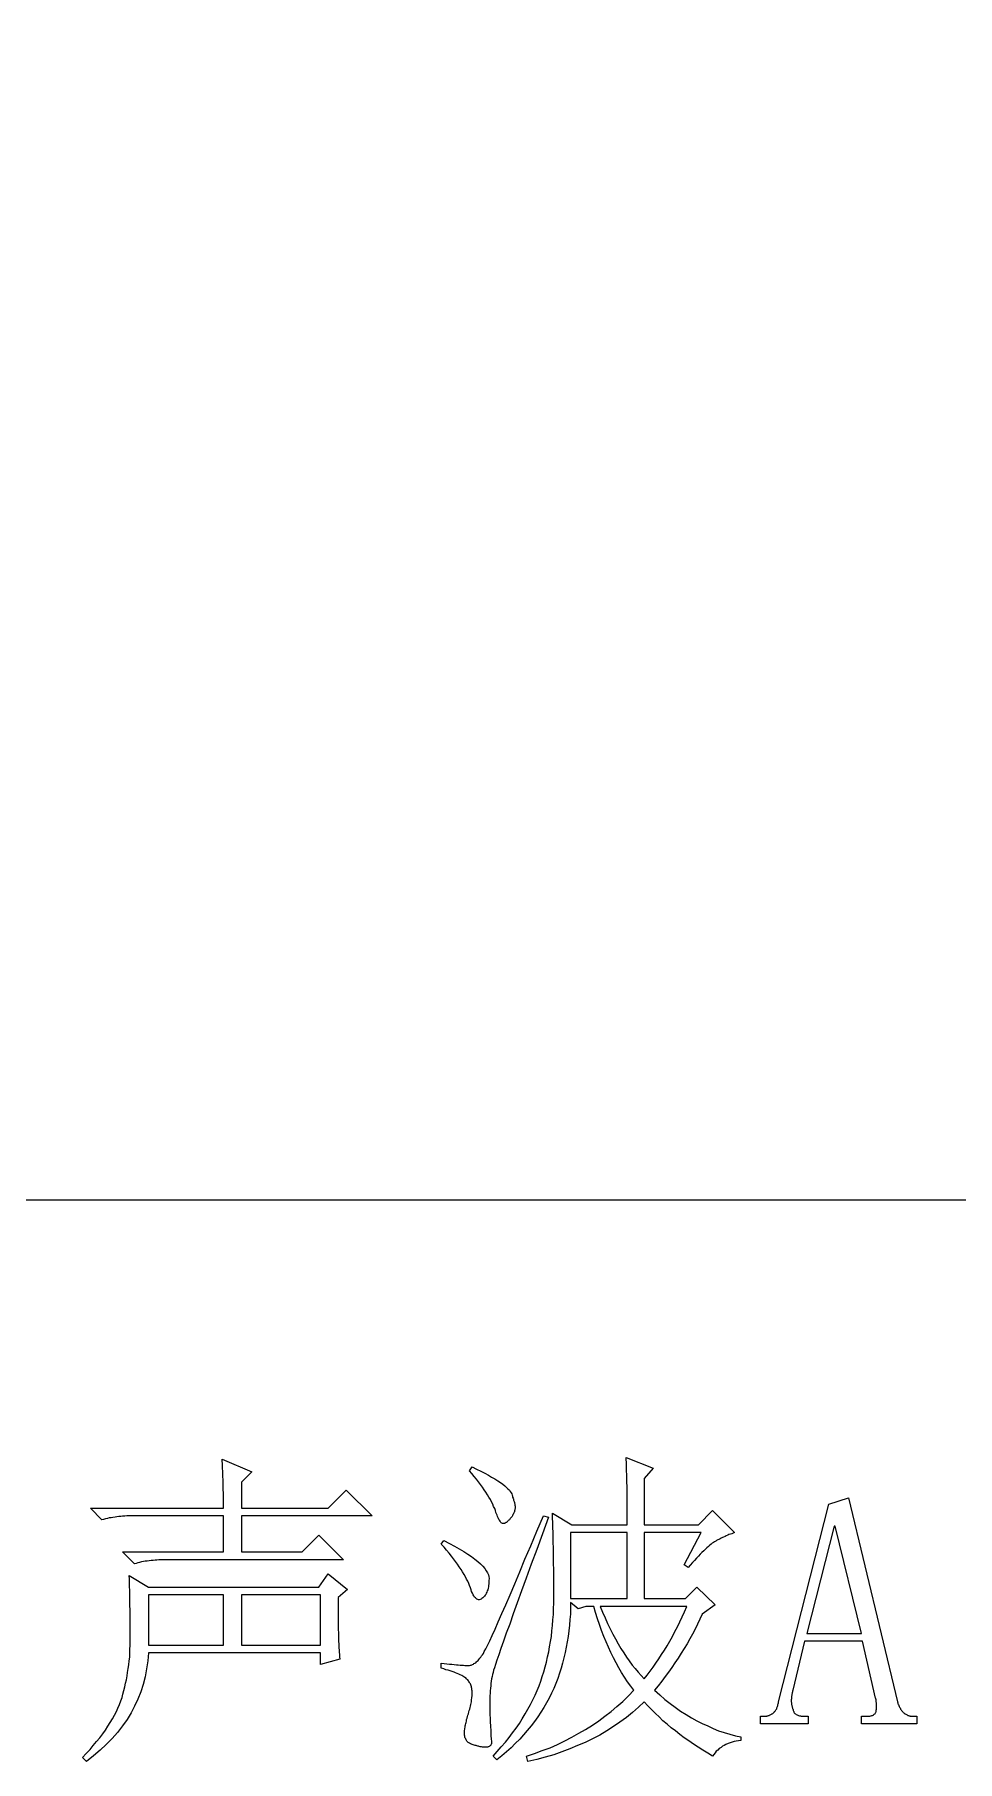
# Model space of a CAD drawing. Extents: x -325 to 325, y -324 to 275.
# Drawn here: x -83.2 to -3.2, y -323.6 to -173.9 of the extents above; entities that cross this region are included whole.
import ezdxf

# ---------------------------------------------------------------- set-up
doc = ezdxf.new("R2010")
doc.units = 0
doc.header["$MEASUREMENT"] = 0
doc.layers.get('0').update_dxf_attribs({"linetype": 'CONTINUOUS'})

msp = doc.modelspace()

# ---------------------------------------------------------------- linework, layer by layer
msp.add_lwpolyline([(-324.99998, 272.999941, -0.414214), (-322.99998, 274.999941), (-322.99998, 274.999941), (323.00002, 274.999941), (323.00002, 274.999941, -0.414214), (325.00002, 272.999941), (325.00002, 272.999941), (325.00002, -273.000059), (325.00002, -273.000059, -0.414214), (323.00002, -275.000059), (323.00002, -275.000059), (-322.99998, -275.000059), (-322.99998, -275.000059, -0.414214), (-324.99998, -273.000059), (-324.99998, -273.000059), (-324.99998, 272.999941)], format="xyb")
for points in [[(-78.401489, -301.676836), (-66.869482, -301.676836), (-66.869482, -301.676836), (-66.869482, -301.34582), (-66.869482, -301.34582), (-66.869482, -301.01582), (-66.869482, -301.01582), (-66.869482, -300.68582), (-66.869482, -300.68582), (-66.869482, -300.38082), (-66.869482, -300.38082), (-66.895469, -300.07582), (-66.895469, -300.07582), (-66.895469, -299.771816), (-66.895469, -299.771816), (-66.895469, -299.491816), (-66.895469, -299.491816), (-66.895469, -299.237813), (-66.895469, -299.237813), (-66.920474, -298.958848), (-66.920474, -298.958848), (-66.920474, -298.704824), (-66.920474, -298.704824), (-66.920474, -298.47584), (-66.920474, -298.47584), (-66.945479, -298.247852), (-66.945479, -298.247852), (-66.945479, -298.018848), (-66.945479, -298.018848), (-66.945479, -297.81582), (-66.945479, -297.81582), (-66.971465, -297.612813), (-66.971465, -297.612813), (-66.971465, -297.434844), (-66.971465, -297.434844), (-64.405488, -298.551836), (-64.405488, -298.551836), (-65.294487, -299.44084), (-65.294487, -299.44084), (-65.294487, -301.676836), (-65.294487, -301.676836), (-57.801465, -301.676836), (-57.801465, -301.676836), (-56.227485, -300.126816), (-56.227485, -300.126816), (-53.991479, -302.361816), (-53.991479, -302.361816), (-65.294487, -302.361816), (-65.294487, -302.361816), (-65.294487, -305.486836), (-65.294487, -305.486836), (-60.037476, -305.486836), (-60.037476, -305.486836), (-58.589468, -304.038828), (-58.589468, -304.038828), (-56.455474, -306.171836), (-56.455474, -306.171836), (-71.898477, -306.171836), (-71.898477, -306.171836), (-72.102471, -306.171836), (-72.102471, -306.171836), (-72.279468, -306.171836), (-72.279468, -306.171836), (-72.457476, -306.171836), (-72.457476, -306.171836), (-72.635488, -306.197813), (-72.635488, -306.197813), (-72.78748, -306.197813), (-72.78748, -306.197813), (-72.965488, -306.222832), (-72.965488, -306.222832), (-73.143467, -306.222832), (-73.143467, -306.222832), (-73.321475, -306.248848), (-73.321475, -306.248848), (-73.473467, -306.273809), (-73.473467, -306.273809), (-73.651479, -306.298828), (-73.651479, -306.298828), (-73.803472, -306.324844), (-73.803472, -306.324844), (-73.981479, -306.349844), (-73.981479, -306.349844), (-74.134482, -306.40084), (-74.134482, -306.40084), (-74.286475, -306.42584), (-74.286475, -306.42584), (-74.438467, -306.476836), (-74.438467, -306.476836), (-74.591475, -306.502813), (-74.591475, -306.502813), (-75.607495, -305.486836), (-75.607495, -305.486836), (-66.869482, -305.486836), (-66.869482, -305.486836), (-66.869482, -302.361816), (-66.869482, -302.361816), (-74.718491, -302.361816), (-74.718491, -302.361816), (-74.89647, -302.361816), (-74.89647, -302.361816), (-75.073467, -302.361816), (-75.073467, -302.361816), (-75.251475, -302.361816), (-75.251475, -302.361816), (-75.429482, -302.387832), (-75.429482, -302.387832), (-75.607495, -302.387832), (-75.607495, -302.387832), (-75.759487, -302.412832), (-75.759487, -302.412832), (-75.937495, -302.412832), (-75.937495, -302.412832), (-76.115474, -302.438828), (-76.115474, -302.438828), (-76.267466, -302.463828), (-76.267466, -302.463828), (-76.445474, -302.488828), (-76.445474, -302.488828), (-76.597466, -302.514824), (-76.597466, -302.514824), (-76.775479, -302.539824), (-76.775479, -302.539824), (-76.928481, -302.59082), (-76.928481, -302.59082), (-77.080474, -302.61582), (-77.080474, -302.61582), (-77.258481, -302.666836), (-77.258481, -302.666836), (-77.410474, -302.692832), (-77.410474, -302.692832), (-78.401489, -301.676836)], [(-26.940476, -306.603828), (-25.467466, -303.809824), (-25.467466, -303.809824), (-30.395488, -303.809824), (-30.395488, -303.809824), (-30.395488, -309.524844), (-30.395488, -309.524844), (-26.813489, -309.524844), (-26.813489, -309.524844), (-25.823484, -308.534824), (-25.823484, -308.534824), (-24.248462, -310.083828), (-24.248462, -310.083828), (-25.366467, -310.87082), (-25.366467, -310.87082), (-25.56948, -311.302832), (-25.56948, -311.302832), (-25.772463, -311.734824), (-25.772463, -311.734824), (-25.975476, -312.166836), (-25.975476, -312.166836), (-26.204478, -312.598828), (-26.204478, -312.598828), (-26.432466, -313.004824), (-26.432466, -313.004824), (-26.686472, -313.436836), (-26.686472, -313.436836), (-26.940476, -313.842832), (-26.940476, -313.842832), (-27.194482, -314.249805), (-27.194482, -314.249805), (-27.448486, -314.68082), (-27.448486, -314.68082), (-27.728479, -315.087832), (-27.728479, -315.087832), (-28.007488, -315.493828), (-28.007488, -315.493828), (-28.28748, -315.90084), (-28.28748, -315.90084), (-28.566492, -316.281816), (-28.566492, -316.281816), (-28.871487, -316.687832), (-28.871487, -316.687832), (-29.176484, -317.093828), (-29.176484, -317.093828), (-29.506487, -317.474805), (-29.506487, -317.474805), (-29.049468, -317.881816), (-29.049468, -317.881816), (-28.617483, -318.262813), (-28.617483, -318.262813), (-28.160464, -318.617813), (-28.160464, -318.617813), (-27.702461, -318.948828), (-27.702461, -318.948828), (-27.245474, -319.278828), (-27.245474, -319.278828), (-26.763479, -319.583828), (-26.763479, -319.583828), (-26.305479, -319.862813), (-26.305479, -319.862813), (-25.848489, -320.116816), (-25.848489, -320.116816), (-25.366467, -320.34582), (-25.366467, -320.34582), (-24.883491, -320.573828), (-24.883491, -320.573828), (-24.426472, -320.776816), (-24.426472, -320.776816), (-23.943464, -320.98082), (-23.943464, -320.98082), (-23.461472, -321.132832), (-23.461472, -321.132832), (-22.978467, -321.284824), (-22.978467, -321.284824), (-22.495491, -321.411816), (-22.495491, -321.411816), (-22.013467, -321.513828), (-22.013467, -321.513828), (-22.013467, -321.843828), (-22.013467, -321.843828), (-22.216479, -321.869824), (-22.216479, -321.869824), (-22.419463, -321.894824), (-22.419463, -321.894824), (-22.597473, -321.919824), (-22.597473, -321.919824), (-22.775483, -321.97082), (-22.775483, -321.97082), (-22.953462, -322.021816), (-22.953462, -322.021816), (-23.130488, -322.097832), (-23.130488, -322.097832), (-23.308467, -322.173828), (-23.308467, -322.173828), (-23.461472, -322.25082), (-23.461472, -322.25082), (-23.613464, -322.326836), (-23.613464, -322.326836), (-23.740481, -322.427832), (-23.740481, -322.427832), (-23.892473, -322.529824), (-23.892473, -322.529824), (-24.01949, -322.656836), (-24.01949, -322.656836), (-24.146479, -322.758828), (-24.146479, -322.758828), (-24.248462, -322.91082), (-24.248462, -322.91082), (-24.375479, -323.037832), (-24.375479, -323.037832), (-24.477463, -323.189824), (-24.477463, -323.189824), (-24.883491, -322.93582), (-24.883491, -322.93582), (-25.315474, -322.681816), (-25.315474, -322.681816), (-25.721472, -322.402832), (-25.721472, -322.402832), (-26.128481, -322.148828), (-26.128481, -322.148828), (-26.53448, -321.869824), (-26.53448, -321.869824), (-26.940476, -321.589824), (-26.940476, -321.589824), (-27.32147, -321.31082), (-27.32147, -321.31082), (-27.677488, -321.00582), (-27.677488, -321.00582), (-28.058481, -320.726816), (-28.058481, -320.726816), (-28.41447, -320.421816), (-28.41447, -320.421816), (-28.769475, -320.116816), (-28.769475, -320.116816), (-29.099475, -319.786816), (-29.099475, -319.786816), (-29.430491, -319.481816), (-29.430491, -319.481816), (-29.760491, -319.151816), (-29.760491, -319.151816), (-30.090461, -318.821816), (-30.090461, -318.821816), (-30.395488, -318.49084), (-30.395488, -318.49084), (-30.903469, -318.948828), (-30.903469, -318.948828), (-31.411479, -319.40582), (-31.411479, -319.40582), (-31.944465, -319.837832), (-31.944465, -319.837832), (-32.503467, -320.243828), (-32.503467, -320.243828), (-33.062468, -320.624824), (-33.062468, -320.624824), (-33.646475, -321.00582), (-33.646475, -321.00582), (-34.25647, -321.361836), (-34.25647, -321.361836), (-34.891467, -321.691816), (-34.891467, -321.691816), (-35.526465, -321.996836), (-35.526465, -321.996836), (-36.186467, -322.27582), (-36.186467, -322.27582), (-36.84647, -322.554824), (-36.84647, -322.554824), (-37.53249, -322.808828), (-37.53249, -322.808828), (-38.243484, -323.062832), (-38.243484, -323.062832), (-38.980466, -323.266836), (-38.980466, -323.266836), (-39.717478, -323.469824), (-39.717478, -323.469824), (-40.479463, -323.647832), (-40.479463, -323.647832), (-40.606479, -323.189824), (-40.606479, -323.189824), (-39.894473, -322.961836), (-39.894473, -322.961836), (-39.23447, -322.707832), (-39.23447, -322.707832), (-38.548481, -322.453828), (-38.548481, -322.453828), (-37.913481, -322.173828), (-37.913481, -322.173828), (-37.278484, -321.869824), (-37.278484, -321.869824), (-36.669475, -321.538828), (-36.669475, -321.538828), (-36.05948, -321.208828), (-36.05948, -321.208828), (-35.475474, -320.878828), (-35.475474, -320.878828), (-34.891467, -320.497832), (-34.891467, -320.497832), (-34.332466, -320.116816), (-34.332466, -320.116816), (-33.798467, -319.73582), (-33.798467, -319.73582), (-33.265483, -319.303848), (-33.265483, -319.303848), (-32.757473, -318.871816), (-32.757473, -318.871816), (-32.249463, -318.44082), (-32.249463, -318.44082), (-31.766484, -317.957813), (-31.766484, -317.957813), (-31.309468, -317.474805), (-31.309468, -317.474805), (-31.563472, -317.119844), (-31.563472, -317.119844), (-31.843464, -316.738809), (-31.843464, -316.738809), (-32.097471, -316.331836), (-32.097471, -316.331836), (-32.351475, -315.92584), (-32.351475, -315.92584), (-32.605481, -315.519844), (-32.605481, -315.519844), (-32.833469, -315.087832), (-32.833469, -315.087832), (-33.062468, -314.65584), (-33.062468, -314.65584), (-33.290486, -314.198828), (-33.290486, -314.198828), (-33.494485, -313.741836), (-33.494485, -313.741836), (-33.697468, -313.283828), (-33.697468, -313.283828), (-33.900481, -312.801836), (-33.900481, -312.801836), (-34.103464, -312.293828), (-34.103464, -312.293828), (-34.281475, -311.78582), (-34.281475, -311.78582), (-34.459482, -311.277832), (-34.459482, -311.277832), (-34.611475, -310.743848), (-34.611475, -310.743848), (-34.76448, -310.21082), (-34.76448, -310.21082), (-35.449487, -310.21082), (-35.449487, -310.21082), (-36.110471, -310.413828), (-36.110471, -310.413828), (-36.796462, -309.854844), (-36.796462, -309.854844), (-36.796462, -310.362813), (-36.796462, -310.362813), (-36.796462, -310.87082), (-36.796462, -310.87082), (-36.84647, -311.353828), (-36.84647, -311.353828), (-36.872488, -311.836836), (-36.872488, -311.836836), (-36.923479, -312.318828), (-36.923479, -312.318828), (-36.999475, -312.801836), (-36.999475, -312.801836), (-37.075471, -313.283828), (-37.075471, -313.283828), (-37.151467, -313.741836), (-37.151467, -313.741836), (-37.253481, -314.198828), (-37.253481, -314.198828), (-37.35448, -314.65584), (-37.35448, -314.65584), (-37.481467, -315.112832), (-37.481467, -315.112832), (-37.608486, -315.569824), (-37.608486, -315.569824), (-37.735474, -316.001836), (-37.735474, -316.001836), (-37.888479, -316.458828), (-37.888479, -316.458828), (-38.066487, -316.89084), (-38.066487, -316.89084), (-38.243484, -317.322813), (-38.243484, -317.322813), (-38.421462, -317.728809), (-38.421462, -317.728809), (-38.624478, -318.16084), (-38.624478, -318.16084), (-38.853477, -318.567813), (-38.853477, -318.567813), (-39.107483, -318.973848), (-39.107483, -318.973848), (-39.361489, -319.379844), (-39.361489, -319.379844), (-39.615464, -319.786816), (-39.615464, -319.786816), (-39.894473, -320.192813), (-39.894473, -320.192813), (-40.19947, -320.573828), (-40.19947, -320.573828), (-40.52947, -320.954824), (-40.52947, -320.954824), (-40.860486, -321.33582), (-40.860486, -321.33582), (-41.190488, -321.716816), (-41.190488, -321.716816), (-41.571479, -322.097832), (-41.571479, -322.097832), (-41.926484, -322.453828), (-41.926484, -322.453828), (-42.333467, -322.808828), (-42.333467, -322.808828), (-42.739463, -323.164824), (-42.739463, -323.164824), (-43.171475, -323.52084), (-43.171475, -323.52084), (-43.501479, -323.189824), (-43.501479, -323.189824), (-43.146475, -322.783828), (-43.146475, -322.783828), (-42.790483, -322.377832), (-42.790483, -322.377832), (-42.434463, -321.97082), (-42.434463, -321.97082), (-42.104463, -321.564824), (-42.104463, -321.564824), (-41.799468, -321.157813), (-41.799468, -321.157813), (-41.495483, -320.751816), (-41.495483, -320.751816), (-41.215488, -320.34582), (-41.215488, -320.34582), (-40.961484, -319.938848), (-40.961484, -319.938848), (-40.70748, -319.532813), (-40.70748, -319.532813), (-40.479463, -319.12584), (-40.479463, -319.12584), (-40.250461, -318.719844), (-40.250461, -318.719844), (-40.047478, -318.313828), (-40.047478, -318.313828), (-39.844465, -317.906836), (-39.844465, -317.906836), (-39.666484, -317.50082), (-39.666484, -317.50082), (-39.513479, -317.093828), (-39.513479, -317.093828), (-39.361489, -316.687832), (-39.361489, -316.687832), (-39.23447, -316.281816), (-39.23447, -316.281816), (-39.107483, -315.874824), (-39.107483, -315.874824), (-38.980466, -315.442832), (-38.980466, -315.442832), (-38.878481, -315.036836), (-38.878481, -315.036836), (-38.777483, -314.579824), (-38.777483, -314.579824), (-38.675469, -314.147832), (-38.675469, -314.147832), (-38.599473, -313.71582), (-38.599473, -313.71582), (-38.523477, -313.258828), (-38.523477, -313.258828), (-38.44748, -312.801836), (-38.44748, -312.801836), (-38.396489, -312.318828), (-38.396489, -312.318828), (-38.345466, -311.861836), (-38.345466, -311.861836), (-38.320464, -311.378828), (-38.320464, -311.378828), (-38.26947, -310.896836), (-38.26947, -310.896836), (-38.26947, -310.413828), (-38.26947, -310.413828), (-38.243484, -309.90582), (-38.243484, -309.90582), (-38.243484, -309.423828), (-38.243484, -309.423828), (-38.243484, -308.91582), (-38.243484, -308.91582), (-38.243484, -308.432813), (-38.243484, -308.432813), (-38.243484, -307.924844), (-38.243484, -307.924844), (-38.243484, -307.441836), (-38.243484, -307.441836), (-38.243484, -306.984844), (-38.243484, -306.984844), (-38.26947, -306.502813), (-38.26947, -306.502813), (-38.26947, -306.044824), (-38.26947, -306.044824), (-38.26947, -305.587832), (-38.26947, -305.587832), (-38.26947, -305.13084), (-38.26947, -305.13084), (-38.294475, -304.673828), (-38.294475, -304.673828), (-38.294475, -304.241836), (-38.294475, -304.241836), (-38.294475, -303.809824), (-38.294475, -303.809824), (-38.320464, -303.377832), (-38.320464, -303.377832), (-38.320464, -302.971836), (-38.320464, -302.971836), (-38.345466, -302.539824), (-38.345466, -302.539824), (-38.345466, -302.133828), (-38.345466, -302.133828), (-36.669475, -303.149824), (-36.669475, -303.149824), (-31.868469, -303.149824), (-31.868469, -303.149824), (-31.868469, -302.59082), (-31.868469, -302.59082), (-31.868469, -302.082832), (-31.868469, -302.082832), (-31.868469, -301.574824), (-31.868469, -301.574824), (-31.868469, -301.091816), (-31.868469, -301.091816), (-31.868469, -300.66082), (-31.868469, -300.66082), (-31.868469, -300.228828), (-31.868469, -300.228828), (-31.868469, -299.821816), (-31.868469, -299.821816), (-31.893474, -299.44084), (-31.893474, -299.44084), (-31.893474, -299.08582), (-31.893474, -299.08582), (-31.893474, -298.78082), (-31.893474, -298.78082), (-31.91949, -298.47584), (-31.91949, -298.47584), (-31.91949, -298.196816), (-31.91949, -298.196816), (-31.944465, -297.942813), (-31.944465, -297.942813), (-31.944465, -297.713809), (-31.944465, -297.713809), (-31.970483, -297.51084), (-31.970483, -297.51084), (-31.970483, -297.307813), (-31.970483, -297.307813), (-29.607485, -298.221836), (-29.607485, -298.221836), (-30.395488, -299.11082), (-30.395488, -299.11082), (-30.395488, -303.149824), (-30.395488, -303.149824), (-25.696467, -303.149824), (-25.696467, -303.149824), (-24.477463, -301.904824), (-24.477463, -301.904824), (-22.572468, -303.809824), (-22.572468, -303.809824), (-22.699487, -303.86084), (-22.699487, -303.86084), (-22.800486, -303.911836), (-22.800486, -303.911836), (-22.927473, -303.936836), (-22.927473, -303.936836), (-23.054463, -303.987832), (-23.054463, -303.987832), (-23.156475, -304.038828), (-23.156475, -304.038828), (-23.283462, -304.089844), (-23.283462, -304.089844), (-23.384463, -304.139824), (-23.384463, -304.139824), (-23.511479, -304.19084), (-23.511479, -304.19084), (-23.613464, -304.241836), (-23.613464, -304.241836), (-23.715479, -304.292832), (-23.715479, -304.292832), (-23.816477, -304.343828), (-23.816477, -304.343828), (-23.918491, -304.393828), (-23.918491, -304.393828), (-24.01949, -304.444824), (-24.01949, -304.444824), (-24.121475, -304.49584), (-24.121475, -304.49584), (-24.197471, -304.546836), (-24.197471, -304.546836), (-24.299485, -304.597832), (-24.299485, -304.597832), (-24.400483, -304.673828), (-24.400483, -304.673828), (-24.502468, -304.724844), (-24.502468, -304.724844), (-24.60448, -304.82584), (-24.60448, -304.82584), (-24.705481, -304.901836), (-24.705481, -304.901836), (-24.832468, -305.003828), (-24.832468, -305.003828), (-24.959485, -305.13084), (-24.959485, -305.13084), (-25.086475, -305.257832), (-25.086475, -305.257832), (-25.23948, -305.384844), (-25.23948, -305.384844), (-25.39147, -305.536836), (-25.39147, -305.536836), (-25.543462, -305.689844), (-25.543462, -305.689844), (-25.696467, -305.841836), (-25.696467, -305.841836), (-25.874478, -306.019844), (-25.874478, -306.019844), (-26.02647, -306.222832), (-26.02647, -306.222832), (-26.204478, -306.40084), (-26.204478, -306.40084), (-26.407461, -306.629844), (-26.407461, -306.629844), (-26.585471, -306.832813), (-26.585471, -306.832813), (-26.940476, -306.603828)], [(-45.305474, -298.094844), (-44.924478, -298.297832), (-44.924478, -298.297832), (-44.568491, -298.47584), (-44.568491, -298.47584), (-44.212471, -298.653848), (-44.212471, -298.653848), (-43.908486, -298.831816), (-43.908486, -298.831816), (-43.628467, -299.009824), (-43.628467, -299.009824), (-43.349487, -299.161816), (-43.349487, -299.161816), (-43.095479, -299.313848), (-43.095479, -299.313848), (-42.866479, -299.466816), (-42.866479, -299.466816), (-42.663467, -299.618848), (-42.663467, -299.618848), (-42.485488, -299.74582), (-42.485488, -299.74582), (-42.333467, -299.898828), (-42.333467, -299.898828), (-42.206479, -300.02582), (-42.206479, -300.02582), (-42.079487, -300.126816), (-42.079487, -300.126816), (-42.003462, -300.253848), (-42.003462, -300.253848), (-41.926484, -300.35582), (-41.926484, -300.35582), (-41.876475, -300.456816), (-41.876475, -300.456816), (-41.850488, -300.558828), (-41.850488, -300.558828), (-41.825483, -300.634824), (-41.825483, -300.634824), (-41.799468, -300.736836), (-41.799468, -300.736836), (-41.749487, -300.812832), (-41.749487, -300.812832), (-41.723472, -300.914824), (-41.723472, -300.914824), (-41.723472, -300.99082), (-41.723472, -300.99082), (-41.698467, -301.066816), (-41.698467, -301.066816), (-41.67248, -301.117832), (-41.67248, -301.117832), (-41.647476, -301.193828), (-41.647476, -301.193828), (-41.647476, -301.269824), (-41.647476, -301.269824), (-41.622471, -301.32082), (-41.622471, -301.32082), (-41.622471, -301.371836), (-41.622471, -301.371836), (-41.622471, -301.447832), (-41.622471, -301.447832), (-41.596484, -301.498828), (-41.596484, -301.498828), (-41.596484, -301.523828), (-41.596484, -301.523828), (-41.596484, -301.574824), (-41.596484, -301.574824), (-41.596484, -301.65082), (-41.596484, -301.65082), (-41.596484, -301.726816), (-41.596484, -301.726816), (-41.622471, -301.777832), (-41.622471, -301.777832), (-41.622471, -301.853828), (-41.622471, -301.853828), (-41.647476, -301.904824), (-41.647476, -301.904824), (-41.647476, -301.98082), (-41.647476, -301.98082), (-41.67248, -302.057832), (-41.67248, -302.057832), (-41.698467, -302.107832), (-41.698467, -302.107832), (-41.723472, -302.158828), (-41.723472, -302.158828), (-41.749487, -302.234824), (-41.749487, -302.234824), (-41.799468, -302.28582), (-41.799468, -302.28582), (-41.825483, -302.361816), (-41.825483, -302.361816), (-41.850488, -302.412832), (-41.850488, -302.412832), (-41.901479, -302.463828), (-41.901479, -302.463828), (-41.952471, -302.539824), (-41.952471, -302.539824), (-42.003462, -302.59082), (-42.003462, -302.59082), (-42.053472, -302.641836), (-42.053472, -302.641836), (-42.079487, -302.692832), (-42.079487, -302.692832), (-42.130483, -302.742832), (-42.130483, -302.742832), (-42.180488, -302.768828), (-42.180488, -302.768828), (-42.231479, -302.819824), (-42.231479, -302.819824), (-42.257471, -302.844824), (-42.257471, -302.844824), (-42.307476, -302.89584), (-42.307476, -302.89584), (-42.333467, -302.92082), (-42.333467, -302.92082), (-42.384487, -302.946836), (-42.384487, -302.946836), (-42.409492, -302.971836), (-42.409492, -302.971836), (-42.460483, -302.996836), (-42.460483, -302.996836), (-42.485488, -302.996836), (-42.485488, -302.996836), (-42.511475, -303.022832), (-42.511475, -303.022832), (-42.561484, -303.022832), (-42.561484, -303.022832), (-42.587471, -303.022832), (-42.587471, -303.022832), (-42.612476, -303.022832), (-42.612476, -303.022832), (-42.663467, -303.022832), (-42.663467, -303.022832), (-42.688472, -303.022832), (-42.688472, -303.022832), (-42.739463, -302.996836), (-42.739463, -302.996836), (-42.790483, -302.971836), (-42.790483, -302.971836), (-42.815488, -302.92082), (-42.815488, -302.92082), (-42.866479, -302.869824), (-42.866479, -302.869824), (-42.892466, -302.819824), (-42.892466, -302.819824), (-42.942476, -302.742832), (-42.942476, -302.742832), (-42.993467, -302.666836), (-42.993467, -302.666836), (-43.019482, -302.59082), (-43.019482, -302.59082), (-43.069463, -302.514824), (-43.069463, -302.514824), (-43.120483, -302.412832), (-43.120483, -302.412832), (-43.146475, -302.28582), (-43.146475, -302.28582), (-43.196479, -302.184824), (-43.196479, -302.184824), (-43.247471, -302.057832), (-43.247471, -302.057832), (-43.273491, -301.904824), (-43.273491, -301.904824), (-43.349487, -301.726816), (-43.349487, -301.726816), (-43.450488, -301.549824), (-43.450488, -301.549824), (-43.527466, -301.34582), (-43.527466, -301.34582), (-43.628467, -301.142832), (-43.628467, -301.142832), (-43.730479, -300.939824), (-43.730479, -300.939824), (-43.857466, -300.736836), (-43.857466, -300.736836), (-43.984482, -300.533828), (-43.984482, -300.533828), (-44.11147, -300.304824), (-44.11147, -300.304824), (-44.263462, -300.101816), (-44.263462, -300.101816), (-44.41647, -299.872813), (-44.41647, -299.872813), (-44.593467, -299.644824), (-44.593467, -299.644824), (-44.74647, -299.41582), (-44.74647, -299.41582), (-44.924478, -299.186816), (-44.924478, -299.186816), (-45.127461, -298.932813), (-45.127461, -298.932813), (-45.330474, -298.678809), (-45.330474, -298.678809), (-45.533491, -298.45082), (-45.533491, -298.45082), (-45.305474, -298.094844)], [(-11.472476, -313.233828), (-16.501467, -313.233828), (-16.501467, -313.233828), (-17.517489, -317.474805), (-17.517489, -317.474805), (-17.542463, -317.551816), (-17.542463, -317.551816), (-17.542463, -317.627813), (-17.542463, -317.627813), (-17.56848, -317.678848), (-17.56848, -317.678848), (-17.56848, -317.754844), (-17.56848, -317.754844), (-17.593484, -317.80582), (-17.593484, -317.80582), (-17.593484, -317.881816), (-17.593484, -317.881816), (-17.593484, -317.932813), (-17.593484, -317.932813), (-17.619471, -317.982832), (-17.619471, -317.982832), (-17.619471, -318.033809), (-17.619471, -318.033809), (-17.619471, -318.084844), (-17.619471, -318.084844), (-17.619471, -318.13582), (-17.619471, -318.13582), (-17.619471, -318.186816), (-17.619471, -318.186816), (-17.619471, -318.236836), (-17.619471, -318.236836), (-17.644476, -318.287813), (-17.644476, -318.287813), (-17.644476, -318.338809), (-17.644476, -318.338809), (-17.644476, -318.363809), (-17.644476, -318.363809), (-17.644476, -318.44082), (-17.644476, -318.44082), (-17.644476, -318.49084), (-17.644476, -318.49084), (-17.619471, -318.541816), (-17.619471, -318.541816), (-17.619471, -318.592813), (-17.619471, -318.592813), (-17.619471, -318.668809), (-17.619471, -318.668809), (-17.619471, -318.719844), (-17.619471, -318.719844), (-17.593484, -318.77082), (-17.593484, -318.77082), (-17.593484, -318.821816), (-17.593484, -318.821816), (-17.56848, -318.871816), (-17.56848, -318.871816), (-17.56848, -318.948828), (-17.56848, -318.948828), (-17.542463, -318.998809), (-17.542463, -318.998809), (-17.542463, -319.049844), (-17.542463, -319.049844), (-17.517489, -319.10082), (-17.517489, -319.10082), (-17.492484, -319.151816), (-17.492484, -319.151816), (-17.492484, -319.227813), (-17.492484, -319.227813), (-17.466467, -319.278828), (-17.466467, -319.278828), (-17.441462, -319.329824), (-17.441462, -319.329824), (-17.415475, -319.379844), (-17.415475, -319.379844), (-17.390471, -319.43082), (-17.390471, -319.43082), (-17.339479, -319.481816), (-17.339479, -319.481816), (-17.288488, -319.506816), (-17.288488, -319.506816), (-17.263483, -319.557813), (-17.263483, -319.557813), (-17.212462, -319.583828), (-17.212462, -319.583828), (-17.136466, -319.608828), (-17.136466, -319.608828), (-17.085474, -319.633809), (-17.085474, -319.633809), (-17.009478, -319.659824), (-17.009478, -319.659824), (-16.933483, -319.684824), (-16.933483, -319.684824), (-16.857487, -319.684824), (-16.857487, -319.684824), (-16.780477, -319.71082), (-16.780477, -319.71082), (-16.704481, -319.71082), (-16.704481, -319.71082), (-16.603481, -319.71082), (-16.603481, -319.71082), (-16.501467, -319.73582), (-16.501467, -319.73582), (-16.171466, -319.73582), (-16.171466, -319.73582), (-16.171466, -320.39582), (-16.171466, -320.39582), (-20.311486, -320.39582), (-20.311486, -320.39582), (-20.311486, -319.73582), (-20.311486, -319.73582), (-19.981484, -319.73582), (-19.981484, -319.73582), (-19.930464, -319.71082), (-19.930464, -319.71082), (-19.879471, -319.71082), (-19.879471, -319.71082), (-19.82848, -319.71082), (-19.82848, -319.71082), (-19.778472, -319.71082), (-19.778472, -319.71082), (-19.727479, -319.684824), (-19.727479, -319.684824), (-19.676488, -319.684824), (-19.676488, -319.684824), (-19.625466, -319.659824), (-19.625466, -319.659824), (-19.574475, -319.659824), (-19.574475, -319.659824), (-19.524467, -319.633809), (-19.524467, -319.633809), (-19.473474, -319.608828), (-19.473474, -319.608828), (-19.422483, -319.583828), (-19.422483, -319.583828), (-19.37149, -319.557813), (-19.37149, -319.557813), (-19.320469, -319.532813), (-19.320469, -319.532813), (-19.295465, -319.506816), (-19.295465, -319.506816), (-19.244474, -319.481816), (-19.244474, -319.481816), (-19.193481, -319.43082), (-19.193481, -319.43082), (-19.168478, -319.40582), (-19.168478, -319.40582), (-19.117485, -319.354824), (-19.117485, -319.354824), (-19.092482, -319.329824), (-19.092482, -319.329824), (-19.041489, -319.278828), (-19.041489, -319.278828), (-19.016486, -319.227813), (-19.016486, -319.227813), (-18.990469, -319.176816), (-18.990469, -319.176816), (-18.939476, -319.12584), (-18.939476, -319.12584), (-18.914473, -319.07582), (-18.914473, -319.07582), (-18.889468, -318.998809), (-18.889468, -318.998809), (-18.86348, -318.948828), (-18.86348, -318.948828), (-18.838477, -318.871816), (-18.838477, -318.871816), (-18.812489, -318.79582), (-18.812489, -318.79582), (-18.812489, -318.719844), (-18.812489, -318.719844), (-18.787484, -318.643848), (-18.787484, -318.643848), (-18.76248, -318.567813), (-18.76248, -318.567813), (-18.76248, -318.49084), (-18.76248, -318.49084), (-14.393491, -301.34582), (-14.393491, -301.34582), (-12.691481, -300.787832), (-12.691481, -300.787832), (-8.449477, -318.49084), (-8.449477, -318.49084), (-8.424473, -318.567813), (-8.424473, -318.567813), (-8.398485, -318.643848), (-8.398485, -318.643848), (-8.348477, -318.719844), (-8.348477, -318.719844), (-8.32249, -318.79582), (-8.32249, -318.79582), (-8.297485, -318.871816), (-8.297485, -318.871816), (-8.271468, -318.948828), (-8.271468, -318.948828), (-8.221489, -318.998809), (-8.221489, -318.998809), (-8.195472, -319.07582), (-8.195472, -319.07582), (-8.170468, -319.12584), (-8.170468, -319.12584), (-8.119476, -319.176816), (-8.119476, -319.176816), (-8.094472, -319.227813), (-8.094472, -319.227813), (-8.04348, -319.278828), (-8.04348, -319.278828), (-8.017463, -319.329824), (-8.017463, -319.329824), (-7.967484, -319.354824), (-7.967484, -319.354824), (-7.941467, -319.40582), (-7.941467, -319.40582), (-7.890475, -319.43082), (-7.890475, -319.43082), (-7.840467, -319.481816), (-7.840467, -319.481816), (-7.814479, -319.506816), (-7.814479, -319.506816), (-7.763487, -319.532813), (-7.763487, -319.532813), (-7.713478, -319.557813), (-7.713478, -319.557813), (-7.662487, -319.583828), (-7.662487, -319.583828), (-7.611465, -319.608828), (-7.611465, -319.608828), (-7.586491, -319.633809), (-7.586491, -319.633809), (-7.535469, -319.659824), (-7.535469, -319.659824), (-7.484478, -319.659824), (-7.484478, -319.659824), (-7.433486, -319.684824), (-7.433486, -319.684824), (-7.382464, -319.684824), (-7.382464, -319.684824), (-7.332485, -319.71082), (-7.332485, -319.71082), (-7.255477, -319.71082), (-7.255477, -319.71082), (-7.205468, -319.71082), (-7.205468, -319.71082), (-7.154476, -319.71082), (-7.154476, -319.71082), (-7.103484, -319.73582), (-7.103484, -319.73582), (-6.773483, -319.73582), (-6.773483, -319.73582), (-6.773483, -320.39582), (-6.773483, -320.39582), (-11.573475, -320.39582), (-11.573475, -320.39582), (-11.573475, -319.73582), (-11.573475, -319.73582), (-11.142474, -319.73582), (-11.142474, -319.73582), (-11.065465, -319.71082), (-11.065465, -319.71082), (-10.964465, -319.71082), (-10.964465, -319.71082), (-10.913474, -319.71082), (-10.913474, -319.71082), (-10.837478, -319.71082), (-10.837478, -319.71082), (-10.761482, -319.684824), (-10.761482, -319.684824), (-10.71049, -319.684824), (-10.71049, -319.684824), (-10.659468, -319.659824), (-10.659468, -319.659824), (-10.608477, -319.659824), (-10.608477, -319.659824), (-10.557485, -319.633809), (-10.557485, -319.633809), (-10.507477, -319.608828), (-10.507477, -319.608828), (-10.481489, -319.583828), (-10.481489, -319.583828), (-10.456484, -319.557813), (-10.456484, -319.557813), (-10.405463, -319.532813), (-10.405463, -319.532813), (-10.380488, -319.506816), (-10.380488, -319.506816), (-10.380488, -319.481816), (-10.380488, -319.481816), (-10.354471, -319.43082), (-10.354471, -319.43082), (-10.329468, -319.40582), (-10.329468, -319.40582), (-10.329468, -319.379844), (-10.329468, -319.379844), (-10.30348, -319.329824), (-10.30348, -319.329824), (-10.30348, -319.303848), (-10.30348, -319.303848), (-10.30348, -319.278828), (-10.30348, -319.278828), (-10.278475, -319.227813), (-10.278475, -319.227813), (-10.278475, -319.202832), (-10.278475, -319.202832), (-10.278475, -319.176816), (-10.278475, -319.176816), (-10.253472, -319.151816), (-10.253472, -319.151816), (-10.253472, -319.12584), (-10.253472, -319.12584), (-10.253472, -319.07582), (-10.253472, -319.07582), (-10.253472, -319.049844), (-10.253472, -319.049844), (-10.253472, -319.024824), (-10.253472, -319.024824), (-10.253472, -318.998809), (-10.253472, -318.998809), (-10.253472, -318.973848), (-10.253472, -318.973848), (-10.253472, -318.948828), (-10.253472, -318.948828), (-10.253472, -318.871816), (-10.253472, -318.871816), (-10.253472, -318.821816), (-10.253472, -318.821816), (-10.253472, -318.77082), (-10.253472, -318.77082), (-10.253472, -318.719844), (-10.253472, -318.719844), (-10.253472, -318.668809), (-10.253472, -318.668809), (-10.253472, -318.617813), (-10.253472, -318.617813), (-10.253472, -318.567813), (-10.253472, -318.567813), (-10.278475, -318.516816), (-10.278475, -318.516816), (-10.278475, -318.46582), (-10.278475, -318.46582), (-10.278475, -318.414844), (-10.278475, -318.414844), (-10.30348, -318.363809), (-10.30348, -318.363809), (-10.30348, -318.338809), (-10.30348, -318.338809), (-10.30348, -318.287813), (-10.30348, -318.287813), (-10.329468, -318.236836), (-10.329468, -318.236836), (-10.329468, -318.186816), (-10.329468, -318.186816), (-10.354471, -318.16084), (-10.354471, -318.16084), (-11.472476, -313.233828)], [(-38.701487, -302.463828), (-39.209465, -303.911836), (-39.209465, -303.911836), (-39.717478, -305.282832), (-39.717478, -305.282832), (-40.19947, -306.552832), (-40.19947, -306.552832), (-40.631484, -307.746836), (-40.631484, -307.746836), (-41.03748, -308.864824), (-41.03748, -308.864824), (-41.418477, -309.90582), (-41.418477, -309.90582), (-41.749487, -310.84582), (-41.749487, -310.84582), (-42.053472, -311.734824), (-42.053472, -311.734824), (-42.358467, -312.521816), (-42.358467, -312.521816), (-42.587471, -313.233828), (-42.587471, -313.233828), (-42.815488, -313.842832), (-42.815488, -313.842832), (-42.993467, -314.401836), (-42.993467, -314.401836), (-43.171475, -314.858828), (-43.171475, -314.858828), (-43.298462, -315.239824), (-43.298462, -315.239824), (-43.374492, -315.519844), (-43.374492, -315.519844), (-43.450488, -315.747832), (-43.450488, -315.747832), (-43.501479, -315.92584), (-43.501479, -315.92584), (-43.552471, -316.103809), (-43.552471, -316.103809), (-43.577476, -316.281816), (-43.577476, -316.281816), (-43.628467, -316.484844), (-43.628467, -316.484844), (-43.654482, -316.687832), (-43.654482, -316.687832), (-43.679487, -316.89084), (-43.679487, -316.89084), (-43.704492, -317.093828), (-43.704492, -317.093828), (-43.730479, -317.297813), (-43.730479, -317.297813), (-43.755483, -317.52584), (-43.755483, -317.52584), (-43.755483, -317.728809), (-43.755483, -317.728809), (-43.78147, -317.957813), (-43.78147, -317.957813), (-43.78147, -318.186816), (-43.78147, -318.186816), (-43.78147, -318.414844), (-43.78147, -318.414844), (-43.78147, -318.668809), (-43.78147, -318.668809), (-43.78147, -318.922813), (-43.78147, -318.922813), (-43.78147, -319.151816), (-43.78147, -319.151816), (-43.78147, -319.40582), (-43.78147, -319.40582), (-43.78147, -319.633809), (-43.78147, -319.633809), (-43.755483, -319.862813), (-43.755483, -319.862813), (-43.755483, -320.091816), (-43.755483, -320.091816), (-43.755483, -320.294824), (-43.755483, -320.294824), (-43.730479, -320.497832), (-43.730479, -320.497832), (-43.730479, -320.70082), (-43.730479, -320.70082), (-43.704492, -320.878828), (-43.704492, -320.878828), (-43.704492, -321.03082), (-43.704492, -321.03082), (-43.704492, -321.208828), (-43.704492, -321.208828), (-43.679487, -321.361836), (-43.679487, -321.361836), (-43.679487, -321.488828), (-43.679487, -321.488828), (-43.654482, -321.61582), (-43.654482, -321.61582), (-43.654482, -321.742832), (-43.654482, -321.742832), (-43.628467, -321.869824), (-43.628467, -321.869824), (-43.628467, -321.97082), (-43.628467, -321.97082), (-43.628467, -322.021816), (-43.628467, -322.021816), (-43.628467, -322.072832), (-43.628467, -322.072832), (-43.628467, -322.123828), (-43.628467, -322.123828), (-43.654482, -322.148828), (-43.654482, -322.148828), (-43.679487, -322.199824), (-43.679487, -322.199824), (-43.704492, -322.224824), (-43.704492, -322.224824), (-43.730479, -322.27582), (-43.730479, -322.27582), (-43.755483, -322.30082), (-43.755483, -322.30082), (-43.806475, -322.326836), (-43.806475, -322.326836), (-43.831479, -322.351816), (-43.831479, -322.351816), (-43.882471, -322.377832), (-43.882471, -322.377832), (-43.933462, -322.377832), (-43.933462, -322.377832), (-43.984482, -322.402832), (-43.984482, -322.402832), (-44.035474, -322.402832), (-44.035474, -322.402832), (-44.11147, -322.402832), (-44.11147, -322.402832), (-44.187466, -322.402832), (-44.187466, -322.402832), (-44.238491, -322.402832), (-44.238491, -322.402832), (-44.289482, -322.402832), (-44.289482, -322.402832), (-44.365479, -322.402832), (-44.365479, -322.402832), (-44.41647, -322.402832), (-44.41647, -322.402832), (-44.492466, -322.377832), (-44.492466, -322.377832), (-44.543486, -322.377832), (-44.543486, -322.377832), (-44.619482, -322.377832), (-44.619482, -322.377832), (-44.695479, -322.351816), (-44.695479, -322.351816), (-44.74647, -322.326836), (-44.74647, -322.326836), (-44.822466, -322.326836), (-44.822466, -322.326836), (-44.898462, -322.30082), (-44.898462, -322.30082), (-44.974487, -322.27582), (-44.974487, -322.27582), (-45.051465, -322.25082), (-45.051465, -322.25082), (-45.127461, -322.224824), (-45.127461, -322.224824), (-45.228462, -322.199824), (-45.228462, -322.199824), (-45.305474, -322.173828), (-45.305474, -322.173828), (-45.38147, -322.148828), (-45.38147, -322.148828), (-45.457466, -322.123828), (-45.457466, -322.123828), (-45.533491, -322.072832), (-45.533491, -322.072832), (-45.584482, -322.046816), (-45.584482, -322.046816), (-45.660479, -321.996836), (-45.660479, -321.996836), (-45.71147, -321.94582), (-45.71147, -321.94582), (-45.76249, -321.894824), (-45.76249, -321.894824), (-45.813481, -321.818828), (-45.813481, -321.818828), (-45.838486, -321.767832), (-45.838486, -321.767832), (-45.863491, -321.691816), (-45.863491, -321.691816), (-45.914482, -321.61582), (-45.914482, -321.61582), (-45.940469, -321.538828), (-45.940469, -321.538828), (-45.940469, -321.462832), (-45.940469, -321.462832), (-45.965474, -321.361836), (-45.965474, -321.361836), (-45.965474, -321.284824), (-45.965474, -321.284824), (-45.965474, -321.183828), (-45.965474, -321.183828), (-45.965474, -321.107832), (-45.965474, -321.107832), (-45.965474, -321.03082), (-45.965474, -321.03082), (-45.965474, -320.954824), (-45.965474, -320.954824), (-45.940469, -320.853828), (-45.940469, -320.853828), (-45.940469, -320.776816), (-45.940469, -320.776816), (-45.914482, -320.67582), (-45.914482, -320.67582), (-45.914482, -320.573828), (-45.914482, -320.573828), (-45.889478, -320.472832), (-45.889478, -320.472832), (-45.863491, -320.37082), (-45.863491, -320.37082), (-45.838486, -320.268848), (-45.838486, -320.268848), (-45.813481, -320.141816), (-45.813481, -320.141816), (-45.787466, -320.014844), (-45.787466, -320.014844), (-45.736475, -319.887813), (-45.736475, -319.887813), (-45.71147, -319.76082), (-45.71147, -319.76082), (-45.686465, -319.633809), (-45.686465, -319.633809), (-45.635474, -319.506816), (-45.635474, -319.506816), (-45.584482, -319.354824), (-45.584482, -319.354824), (-45.559478, -319.227813), (-45.559478, -319.227813), (-45.508486, -319.10082), (-45.508486, -319.10082), (-45.482466, -318.973848), (-45.482466, -318.973848), (-45.457466, -318.846816), (-45.457466, -318.846816), (-45.43249, -318.719844), (-45.43249, -318.719844), (-45.40647, -318.592813), (-45.40647, -318.592813), (-45.38147, -318.49084), (-45.38147, -318.49084), (-45.355479, -318.389824), (-45.355479, -318.389824), (-45.355479, -318.262813), (-45.355479, -318.262813), (-45.330474, -318.16084), (-45.330474, -318.16084), (-45.330474, -318.059824), (-45.330474, -318.059824), (-45.305474, -317.982832), (-45.305474, -317.982832), (-45.305474, -317.881816), (-45.305474, -317.881816), (-45.305474, -317.779844), (-45.305474, -317.779844), (-45.305474, -317.703809), (-45.305474, -317.703809), (-45.305474, -317.601836), (-45.305474, -317.601836), (-45.305474, -317.52584), (-45.305474, -317.52584), (-45.330474, -317.424824), (-45.330474, -317.424824), (-45.330474, -317.322813), (-45.330474, -317.322813), (-45.355479, -317.246816), (-45.355479, -317.246816), (-45.38147, -317.17082), (-45.38147, -317.17082), (-45.40647, -317.093828), (-45.40647, -317.093828), (-45.43249, -316.992813), (-45.43249, -316.992813), (-45.457466, -316.916816), (-45.457466, -316.916816), (-45.508486, -316.86584), (-45.508486, -316.86584), (-45.533491, -316.789844), (-45.533491, -316.789844), (-45.584482, -316.712832), (-45.584482, -316.712832), (-45.635474, -316.662813), (-45.635474, -316.662813), (-45.686465, -316.58584), (-45.686465, -316.58584), (-45.736475, -316.53584), (-45.736475, -316.53584), (-45.813481, -316.484844), (-45.813481, -316.484844), (-45.863491, -316.408809), (-45.863491, -316.408809), (-45.940469, -316.357813), (-45.940469, -316.357813), (-46.04147, -316.306836), (-46.04147, -316.306836), (-46.117466, -316.25584), (-46.117466, -316.25584), (-46.219478, -316.204824), (-46.219478, -316.204824), (-46.346465, -316.128828), (-46.346465, -316.128828), (-46.473486, -316.077832), (-46.473486, -316.077832), (-46.600474, -316.027812), (-46.600474, -316.027812), (-46.752466, -315.976836), (-46.752466, -315.976836), (-46.879482, -315.90084), (-46.879482, -315.90084), (-47.05749, -315.849844), (-47.05749, -315.849844), (-47.210464, -315.798828), (-47.210464, -315.798828), (-47.387461, -315.747832), (-47.387461, -315.747832), (-47.591489, -315.696836), (-47.591489, -315.696836), (-47.768486, -315.62084), (-47.768486, -315.62084), (-47.997485, -315.569824), (-47.997485, -315.569824), (-47.997485, -315.138809), (-47.997485, -315.138809), (-47.743481, -315.163828), (-47.743481, -315.163828), (-47.514478, -315.188828), (-47.514478, -315.188828), (-47.28646, -315.214805), (-47.28646, -315.214805), (-47.083477, -315.214805), (-47.083477, -315.214805), (-46.879482, -315.239824), (-46.879482, -315.239824), (-46.67647, -315.26584), (-46.67647, -315.26584), (-46.524478, -315.26584), (-46.524478, -315.26584), (-46.346465, -315.29084), (-46.346465, -315.29084), (-46.194478, -315.29084), (-46.194478, -315.29084), (-46.067485, -315.29084), (-46.067485, -315.29084), (-45.940469, -315.31582), (-45.940469, -315.31582), (-45.813481, -315.31582), (-45.813481, -315.31582), (-45.71147, -315.31582), (-45.71147, -315.31582), (-45.609487, -315.31582), (-45.609487, -315.31582), (-45.533491, -315.31582), (-45.533491, -315.31582), (-45.457466, -315.29084), (-45.457466, -315.29084), (-45.40647, -315.29084), (-45.40647, -315.29084), (-45.330474, -315.26584), (-45.330474, -315.26584), (-45.279482, -315.239824), (-45.279482, -315.239824), (-45.203486, -315.214805), (-45.203486, -315.214805), (-45.152466, -315.163828), (-45.152466, -315.163828), (-45.07647, -315.138809), (-45.07647, -315.138809), (-45.000474, -315.087832), (-45.000474, -315.087832), (-44.924478, -315.011836), (-44.924478, -315.011836), (-44.873486, -314.96084), (-44.873486, -314.96084), (-44.797461, -314.884805), (-44.797461, -314.884805), (-44.720483, -314.807832), (-44.720483, -314.807832), (-44.644487, -314.706836), (-44.644487, -314.706836), (-44.568491, -314.604824), (-44.568491, -314.604824), (-44.492466, -314.503828), (-44.492466, -314.503828), (-44.41647, -314.401836), (-44.41647, -314.401836), (-44.339487, -314.299824), (-44.339487, -314.299824), (-44.263462, -314.122832), (-44.263462, -314.122832), (-44.136475, -313.893828), (-44.136475, -313.893828), (-43.984482, -313.588828), (-43.984482, -313.588828), (-43.78147, -313.182832), (-43.78147, -313.182832), (-43.577476, -312.72582), (-43.577476, -312.72582), (-43.323467, -312.166836), (-43.323467, -312.166836), (-43.044487, -311.531836), (-43.044487, -311.531836), (-42.739463, -310.82082), (-42.739463, -310.82082), (-42.384487, -310.058828), (-42.384487, -310.058828), (-42.028467, -309.194824), (-42.028467, -309.194824), (-41.622471, -308.254844), (-41.622471, -308.254844), (-41.190488, -307.213848), (-41.190488, -307.213848), (-40.733467, -306.121816), (-40.733467, -306.121816), (-40.225488, -304.952832), (-40.225488, -304.952832), (-39.691489, -303.682832), (-39.691489, -303.682832), (-39.132488, -302.361816), (-39.132488, -302.361816), (-38.701487, -302.463828)], [(-36.796462, -303.809824), (-36.796462, -309.524844), (-36.796462, -309.524844), (-31.868469, -309.524844), (-31.868469, -309.524844), (-31.868469, -303.809824), (-31.868469, -303.809824), (-36.796462, -303.809824)], [(-13.834489, -303.25082), (-13.936472, -303.25082), (-13.936472, -303.25082), (-16.298484, -312.547832), (-16.298484, -312.547832), (-11.573475, -312.547832), (-11.573475, -312.547832), (-13.834489, -303.25082)], [(-47.768486, -304.49584), (-47.28646, -304.749824), (-47.28646, -304.749824), (-46.854478, -304.978809), (-46.854478, -304.978809), (-46.422461, -305.206836), (-46.422461, -305.206836), (-46.04147, -305.46084), (-46.04147, -305.46084), (-45.686465, -305.689844), (-45.686465, -305.689844), (-45.38147, -305.892832), (-45.38147, -305.892832), (-45.07647, -306.121816), (-45.07647, -306.121816), (-44.822466, -306.324844), (-44.822466, -306.324844), (-44.593467, -306.527832), (-44.593467, -306.527832), (-44.390483, -306.73084), (-44.390483, -306.73084), (-44.212471, -306.908809), (-44.212471, -306.908809), (-44.085483, -307.111836), (-44.085483, -307.111836), (-43.984482, -307.289844), (-43.984482, -307.289844), (-43.908486, -307.467813), (-43.908486, -307.467813), (-43.857466, -307.619844), (-43.857466, -307.619844), (-43.831479, -307.797813), (-43.831479, -307.797813), (-43.857466, -307.949844), (-43.857466, -307.949844), (-43.857466, -308.102813), (-43.857466, -308.102813), (-43.857466, -308.254844), (-43.857466, -308.254844), (-43.882471, -308.381816), (-43.882471, -308.381816), (-43.908486, -308.508848), (-43.908486, -308.508848), (-43.933462, -308.63584), (-43.933462, -308.63584), (-43.958467, -308.762813), (-43.958467, -308.762813), (-44.009487, -308.864824), (-44.009487, -308.864824), (-44.035474, -308.96584), (-44.035474, -308.96584), (-44.085483, -309.067813), (-44.085483, -309.067813), (-44.136475, -309.169824), (-44.136475, -309.169824), (-44.187466, -309.24582), (-44.187466, -309.24582), (-44.238491, -309.321816), (-44.238491, -309.321816), (-44.314487, -309.397813), (-44.314487, -309.397813), (-44.390483, -309.473848), (-44.390483, -309.473848), (-44.466475, -309.524844), (-44.466475, -309.524844), (-44.543486, -309.57582), (-44.543486, -309.57582), (-44.619482, -309.60082), (-44.619482, -309.60082), (-44.695479, -309.626816), (-44.695479, -309.626816), (-44.74647, -309.626816), (-44.74647, -309.626816), (-44.822466, -309.60082), (-44.822466, -309.60082), (-44.898462, -309.57582), (-44.898462, -309.57582), (-44.974487, -309.524844), (-44.974487, -309.524844), (-45.025479, -309.473848), (-45.025479, -309.473848), (-45.101475, -309.397813), (-45.101475, -309.397813), (-45.152466, -309.296816), (-45.152466, -309.296816), (-45.228462, -309.194824), (-45.228462, -309.194824), (-45.279482, -309.067813), (-45.279482, -309.067813), (-45.355479, -308.91582), (-45.355479, -308.91582), (-45.40647, -308.762813), (-45.40647, -308.762813), (-45.457466, -308.584844), (-45.457466, -308.584844), (-45.533491, -308.407852), (-45.533491, -308.407852), (-45.609487, -308.229824), (-45.609487, -308.229824), (-45.686465, -308.026816), (-45.686465, -308.026816), (-45.787466, -307.848848), (-45.787466, -307.848848), (-45.889478, -307.64582), (-45.889478, -307.64582), (-46.016465, -307.441836), (-46.016465, -307.441836), (-46.143481, -307.213848), (-46.143481, -307.213848), (-46.270469, -307.01082), (-46.270469, -307.01082), (-46.422461, -306.781836), (-46.422461, -306.781836), (-46.575469, -306.552832), (-46.575469, -306.552832), (-46.752466, -306.324844), (-46.752466, -306.324844), (-46.930474, -306.09584), (-46.930474, -306.09584), (-47.108481, -305.841836), (-47.108481, -305.841836), (-47.311465, -305.587832), (-47.311465, -305.587832), (-47.540469, -305.333828), (-47.540469, -305.333828), (-47.743481, -305.079824), (-47.743481, -305.079824), (-47.997485, -304.82584), (-47.997485, -304.82584), (-47.768486, -304.49584)], [(-56.912461, -311.988828), (-56.912461, -312.14082), (-56.912461, -312.14082), (-56.912461, -312.293828), (-56.912461, -312.293828), (-56.88749, -312.42082), (-56.88749, -312.42082), (-56.88749, -312.598828), (-56.88749, -312.598828), (-56.88749, -312.75082), (-56.88749, -312.75082), (-56.88749, -312.902832), (-56.88749, -312.902832), (-56.88749, -313.08082), (-56.88749, -313.08082), (-56.88749, -313.258828), (-56.88749, -313.258828), (-56.862485, -313.436836), (-56.862485, -313.436836), (-56.862485, -313.614824), (-56.862485, -313.614824), (-56.862485, -313.791816), (-56.862485, -313.791816), (-56.836465, -313.99584), (-56.836465, -313.99584), (-56.836465, -314.172832), (-56.836465, -314.172832), (-56.811465, -314.376836), (-56.811465, -314.376836), (-56.811465, -314.579824), (-56.811465, -314.579824), (-56.785474, -314.782832), (-56.785474, -314.782832), (-58.46248, -315.239824), (-58.46248, -315.239824), (-58.46248, -314.223828), (-58.46248, -314.223828), (-73.372471, -314.223828), (-73.372471, -314.223828), (-73.422476, -314.934824), (-73.422476, -314.934824), (-73.524492, -315.62084), (-73.524492, -315.62084), (-73.651479, -316.306836), (-73.651479, -316.306836), (-73.829487, -316.966836), (-73.829487, -316.966836), (-74.032471, -317.601836), (-74.032471, -317.601836), (-74.286475, -318.236836), (-74.286475, -318.236836), (-74.565483, -318.846816), (-74.565483, -318.846816), (-74.870483, -319.43082), (-74.870483, -319.43082), (-75.22647, -320.014844), (-75.22647, -320.014844), (-75.632466, -320.573828), (-75.632466, -320.573828), (-76.064482, -321.132832), (-76.064482, -321.132832), (-76.52147, -321.66582), (-76.52147, -321.66582), (-77.029482, -322.173828), (-77.029482, -322.173828), (-77.563481, -322.681816), (-77.563481, -322.681816), (-78.12147, -323.164824), (-78.12147, -323.164824), (-78.731494, -323.647832), (-78.731494, -323.647832), (-79.08748, -323.316816), (-79.08748, -323.316816), (-78.756465, -322.961836), (-78.756465, -322.961836), (-78.426465, -322.60582), (-78.426465, -322.60582), (-78.147485, -322.27582), (-78.147485, -322.27582), (-77.867495, -321.919824), (-77.867495, -321.919824), (-77.588481, -321.589824), (-77.588481, -321.589824), (-77.334478, -321.259824), (-77.334478, -321.259824), (-77.105479, -320.929824), (-77.105479, -320.929824), (-76.87749, -320.599824), (-76.87749, -320.599824), (-76.674478, -320.268848), (-76.674478, -320.268848), (-76.496465, -319.964824), (-76.496465, -319.964824), (-76.318486, -319.633809), (-76.318486, -319.633809), (-76.140479, -319.329824), (-76.140479, -319.329824), (-76.013491, -319.024824), (-76.013491, -319.024824), (-75.886475, -318.719844), (-75.886475, -318.719844), (-75.759487, -318.389824), (-75.759487, -318.389824), (-75.658486, -318.109844), (-75.658486, -318.109844), (-75.581475, -317.80582), (-75.581475, -317.80582), (-75.505479, -317.50082), (-75.505479, -317.50082), (-75.429482, -317.17082), (-75.429482, -317.17082), (-75.353486, -316.86584), (-75.353486, -316.86584), (-75.27749, -316.56084), (-75.27749, -316.56084), (-75.22647, -316.23084), (-75.22647, -316.23084), (-75.175479, -315.92584), (-75.175479, -315.92584), (-75.124487, -315.59584), (-75.124487, -315.59584), (-75.073467, -315.26584), (-75.073467, -315.26584), (-75.048491, -314.934824), (-75.048491, -314.934824), (-74.997471, -314.604824), (-74.997471, -314.604824), (-74.972466, -314.274824), (-74.972466, -314.274824), (-74.972466, -313.918828), (-74.972466, -313.918828), (-74.946479, -313.588828), (-74.946479, -313.588828), (-74.946479, -313.233828), (-74.946479, -313.233828), (-74.946479, -312.877832), (-74.946479, -312.877832), (-74.946479, -312.547832), (-74.946479, -312.547832), (-74.946479, -312.191836), (-74.946479, -312.191836), (-74.946479, -311.836836), (-74.946479, -311.836836), (-74.946479, -311.50582), (-74.946479, -311.50582), (-74.946479, -311.15082), (-74.946479, -311.15082), (-74.946479, -310.82082), (-74.946479, -310.82082), (-74.946479, -310.489824), (-74.946479, -310.489824), (-74.972466, -310.134824), (-74.972466, -310.134824), (-74.972466, -309.804824), (-74.972466, -309.804824), (-74.972466, -309.473848), (-74.972466, -309.473848), (-74.997471, -309.143848), (-74.997471, -309.143848), (-74.997471, -308.813848), (-74.997471, -308.813848), (-75.023486, -308.483848), (-75.023486, -308.483848), (-75.023486, -308.153848), (-75.023486, -308.153848), (-75.023486, -307.848848), (-75.023486, -307.848848), (-75.048491, -307.518848), (-75.048491, -307.518848), (-73.372471, -308.534824), (-73.372471, -308.534824), (-58.589468, -308.534824), (-58.589468, -308.534824), (-57.801465, -307.391816), (-57.801465, -307.391816), (-56.125474, -308.737852), (-56.125474, -308.737852), (-56.912461, -309.423828), (-56.912461, -309.423828), (-56.912461, -311.988828)], [(-73.372471, -309.194824), (-73.372471, -313.563828), (-73.372471, -313.563828), (-66.869482, -313.563828), (-66.869482, -313.563828), (-66.869482, -309.194824), (-66.869482, -309.194824), (-73.372471, -309.194824)], [(-65.294487, -309.194824), (-65.294487, -313.563828), (-65.294487, -313.563828), (-58.46248, -313.563828), (-58.46248, -313.563828), (-58.46248, -309.194824), (-58.46248, -309.194824), (-65.294487, -309.194824)], [(-30.395488, -316.484844), (-30.141484, -316.154844), (-30.141484, -316.154844), (-29.887478, -315.823828), (-29.887478, -315.823828), (-29.633474, -315.468809), (-29.633474, -315.468809), (-29.379468, -315.112832), (-29.379468, -315.112832), (-29.125464, -314.757832), (-29.125464, -314.757832), (-28.896462, -314.376836), (-28.896462, -314.376836), (-28.642488, -313.99584), (-28.642488, -313.99584), (-28.41447, -313.614824), (-28.41447, -313.614824), (-28.185469, -313.233828), (-28.185469, -313.233828), (-27.956467, -312.826816), (-27.956467, -312.826816), (-27.753484, -312.394824), (-27.753484, -312.394824), (-27.525466, -311.988828), (-27.525466, -311.988828), (-27.32147, -311.556816), (-27.32147, -311.556816), (-27.118486, -311.099824), (-27.118486, -311.099824), (-26.915471, -310.667852), (-26.915471, -310.667852), (-26.712488, -310.21082), (-26.712488, -310.21082), (-34.205479, -310.21082), (-34.205479, -310.21082), (-34.002463, -310.718828), (-34.002463, -310.718828), (-33.773464, -311.201836), (-33.773464, -311.201836), (-33.570479, -311.683828), (-33.570479, -311.683828), (-33.341479, -312.14082), (-33.341479, -312.14082), (-33.113491, -312.598828), (-33.113491, -312.598828), (-32.88449, -313.029824), (-32.88449, -313.029824), (-32.655488, -313.436836), (-32.655488, -313.436836), (-32.427471, -313.842832), (-32.427471, -313.842832), (-32.173467, -314.223828), (-32.173467, -314.223828), (-31.944465, -314.604824), (-31.944465, -314.604824), (-31.690488, -314.934824), (-31.690488, -314.934824), (-31.436484, -315.29084), (-31.436484, -315.29084), (-31.182478, -315.59584), (-31.182478, -315.59584), (-30.928474, -315.90084), (-30.928474, -315.90084), (-30.674468, -316.204824), (-30.674468, -316.204824), (-30.395488, -316.484844)]]:
    msp.add_lwpolyline(points)

doc.saveas('drawing.dxf')
